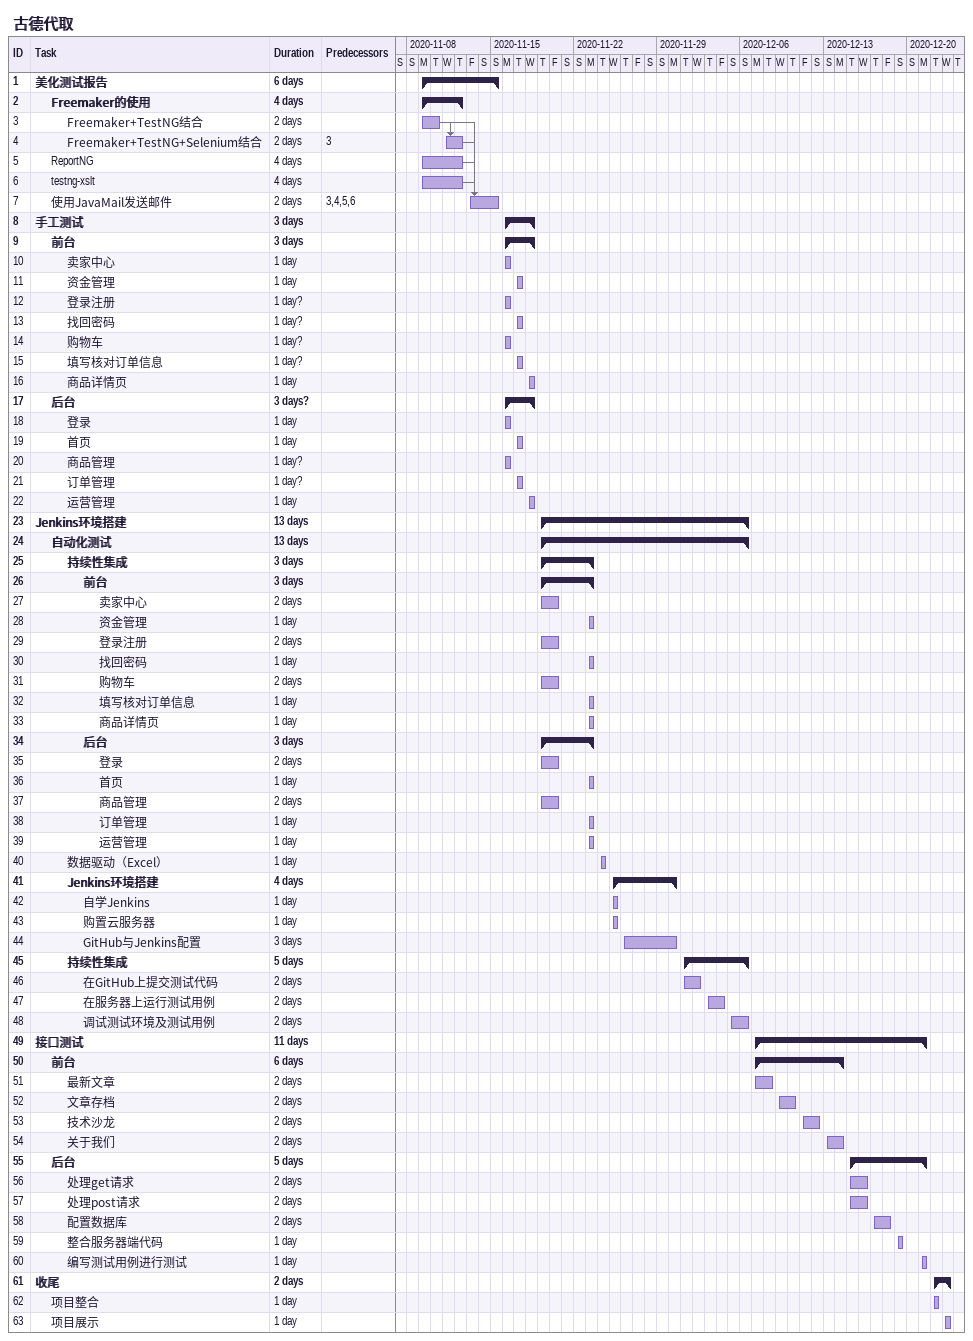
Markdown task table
古德代取

| ID | Level | Task | Duration | Start | Finish | Predecessors |
|---|---|---|---|---|---|---|
| 1 | 1 | **美化测试报告** | 6d | 2020-11-09 | 2020-11-15 |  |
| 2 | 2 | **Freemaker的使用** | 4d | 2020-11-09 | 2020-11-12 |  |
| 3 | 3 | Freemaker+TestNG结合 | 2d | 2020-11-09 | 2020-11-10 |  |
| 4 | 3 | Freemaker+TestNG+Selenium结合 | 2d | 2020-11-11 | 2020-11-12 | 3 |
| 5 | 2 | ReportNG | 4d | 2020-11-09 | 2020-11-12 |  |
| 6 | 2 | testng-xslt | 4d | 2020-11-09 | 2020-11-12 |  |
| 7 | 2 | 使用JavaMail发送邮件 | 2d | 2020-11-13 | 2020-11-15 | 3, 4, 5, 6 |
| 8 | 1 | **手工测试** | 3d | 2020-11-16 | 2020-11-18 |  |
| 9 | 2 | **前台** | 3d | 2020-11-16 | 2020-11-18 |  |
| 10 | 3 | 卖家中心 | 1d | 2020-11-16 | 2020-11-16 |  |
| 11 | 3 | 资金管理 | 1d | 2020-11-17 | 2020-11-17 |  |
| 12 | 3 | 登录注册 | 1d? | 2020-11-16 | 2020-11-16 |  |
| 13 | 3 | 找回密码 | 1d? | 2020-11-17 | 2020-11-17 |  |
| 14 | 3 | 购物车 | 1d? | 2020-11-16 | 2020-11-16 |  |
| 15 | 3 | 填写核对订单信息 | 1d? | 2020-11-17 | 2020-11-17 |  |
| 16 | 3 | 商品详情页 | 1d | 2020-11-18 | 2020-11-18 |  |
| 17 | 2 | **后台** | 3d? | 2020-11-16 | 2020-11-18 |  |
| 18 | 3 | 登录 | 1d | 2020-11-16 | 2020-11-16 |  |
| 19 | 3 | 首页 | 1d | 2020-11-17 | 2020-11-17 |  |
| 20 | 3 | 商品管理 | 1d? | 2020-11-16 | 2020-11-16 |  |
| 21 | 3 | 订单管理 | 1d? | 2020-11-17 | 2020-11-17 |  |
| 22 | 3 | 运营管理 | 1d | 2020-11-18 | 2020-11-18 |  |
| 23 | 1 | **Jenkins环境搭建** | 13d | 2020-11-19 | 2020-12-06 |  |
| 24 | 2 | **自动化测试** | 13d | 2020-11-19 | 2020-12-06 |  |
| 25 | 3 | **持续性集成** | 3d | 2020-11-19 | 2020-11-23 |  |
| 26 | 4 | **前台** | 3d | 2020-11-19 | 2020-11-23 |  |
| 27 | 5 | 卖家中心 | 2d | 2020-11-19 | 2020-11-20 |  |
| 28 | 5 | 资金管理 | 1d | 2020-11-23 | 2020-11-23 |  |
| 29 | 5 | 登录注册 | 2d | 2020-11-19 | 2020-11-20 |  |
| 30 | 5 | 找回密码 | 1d | 2020-11-23 | 2020-11-23 |  |
| 31 | 5 | 购物车 | 2d | 2020-11-19 | 2020-11-20 |  |
| 32 | 5 | 填写核对订单信息 | 1d | 2020-11-23 | 2020-11-23 |  |
| 33 | 5 | 商品详情页 | 1d | 2020-11-23 | 2020-11-23 |  |
| 34 | 4 | **后台** | 3d | 2020-11-19 | 2020-11-23 |  |
| 35 | 5 | 登录 | 2d | 2020-11-19 | 2020-11-20 |  |
| 36 | 5 | 首页 | 1d | 2020-11-23 | 2020-11-23 |  |
| 37 | 5 | 商品管理 | 2d | 2020-11-19 | 2020-11-20 |  |
| 38 | 5 | 订单管理 | 1d | 2020-11-23 | 2020-11-23 |  |
| 39 | 5 | 运营管理 | 1d | 2020-11-23 | 2020-11-23 |  |
| 40 | 3 | 数据驱动（Excel） | 1d | 2020-11-24 | 2020-11-24 |  |
| 41 | 3 | **Jenkins环境搭建** | 4d | 2020-11-25 | 2020-11-30 |  |
| 42 | 4 | 自学Jenkins | 1d | 2020-11-25 | 2020-11-25 |  |
| 43 | 4 | 购置云服务器 | 1d | 2020-11-25 | 2020-11-25 |  |
| 44 | 4 | GitHub与Jenkins配置 | 3d | 2020-11-26 | 2020-11-30 |  |
| 45 | 3 | **持续性集成** | 5d | 2020-12-01 | 2020-12-06 |  |
| 46 | 4 | 在GitHub上提交测试代码 | 2d | 2020-12-01 | 2020-12-02 |  |
| 47 | 4 | 在服务器上运行测试用例 | 2d | 2020-12-03 | 2020-12-04 |  |
| 48 | 4 | 调试测试环境及测试用例 | 2d | 2020-12-05 | 2020-12-06 |  |
| 49 | 1 | **接口测试** | 11d | 2020-12-07 | 2020-12-21 |  |
| 50 | 2 | **前台** | 6d | 2020-12-07 | 2020-12-14 |  |
| 51 | 3 | 最新文章 | 2d | 2020-12-07 | 2020-12-08 |  |
| 52 | 3 | 文章存档 | 2d | 2020-12-09 | 2020-12-10 |  |
| 53 | 3 | 技术沙龙 | 2d | 2020-12-11 | 2020-12-12 |  |
| 54 | 3 | 关于我们 | 2d | 2020-12-13 | 2020-12-14 |  |
| 55 | 2 | **后台** | 5d | 2020-12-15 | 2020-12-21 |  |
| 56 | 3 | 处理get请求 | 2d | 2020-12-15 | 2020-12-16 |  |
| 57 | 3 | 处理post请求 | 2d | 2020-12-15 | 2020-12-16 |  |
| 58 | 3 | 配置数据库 | 2d | 2020-12-17 | 2020-12-18 |  |
| 59 | 3 | 整合服务器端代码 | 1d | 2020-12-19 | 2020-12-19 |  |
| 60 | 3 | 编写测试用例进行测试 | 1d | 2020-12-21 | 2020-12-21 |  |
| 61 | 1 | **收尾** | 2d | 2020-12-22 | 2020-12-23 |  |
| 62 | 2 | 项目整合 | 1d | 2020-12-22 | 2020-12-22 |  |
| 63 | 2 | 项目展示 | 1d | 2020-12-23 | 2020-12-23 |  |
